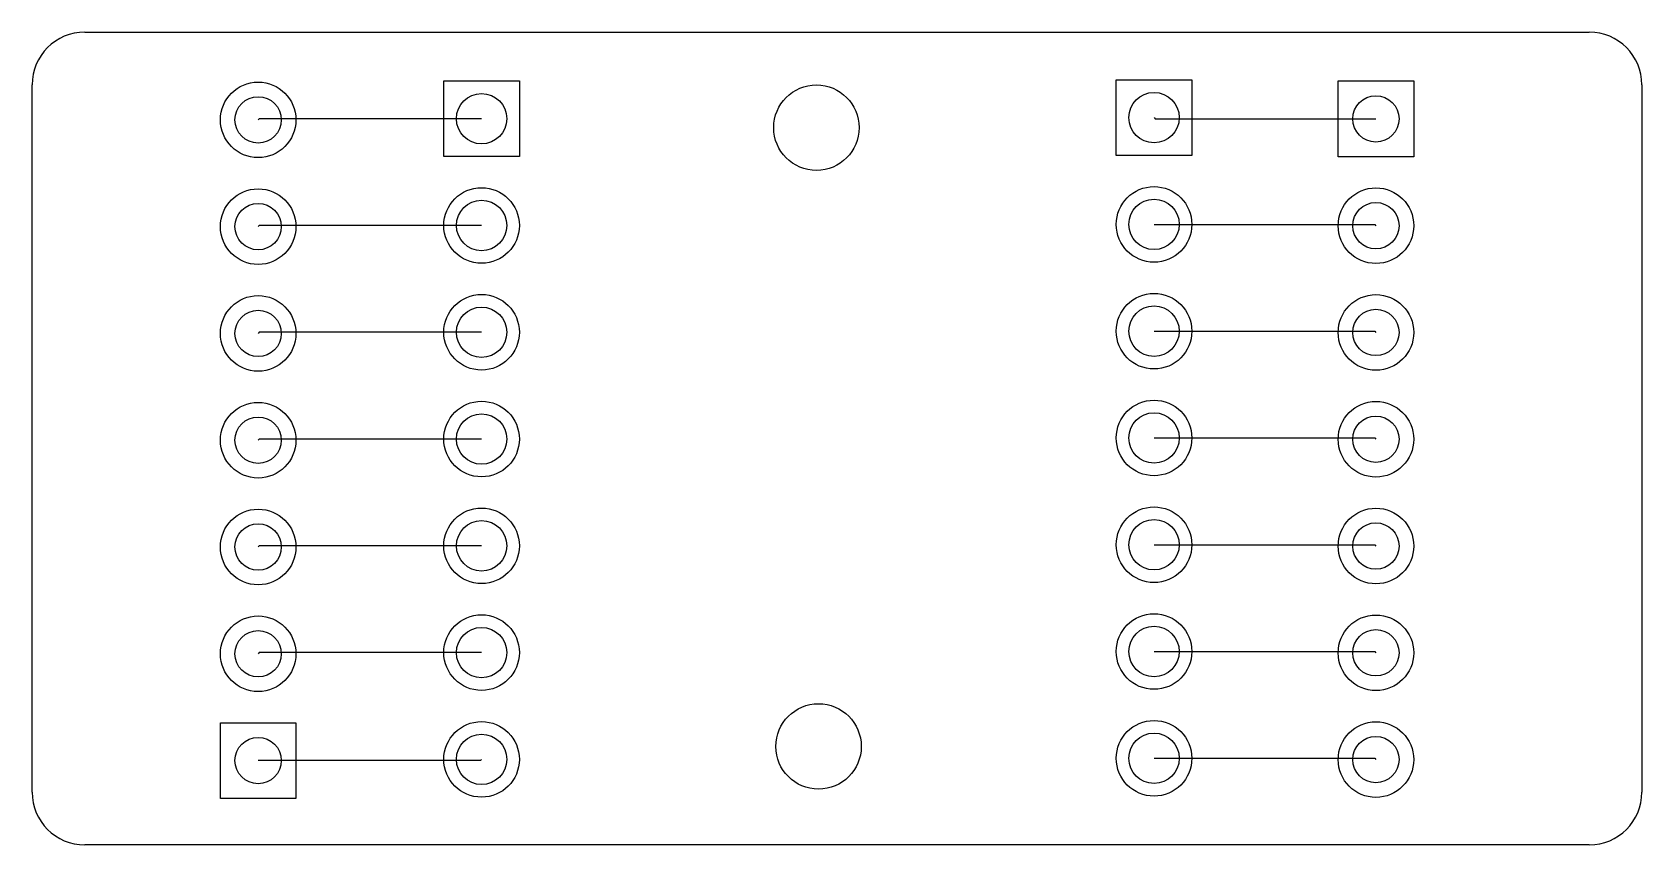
# Model space of a CAD drawing. Extents: x 120 to 1628, y 3067 to 3828.
import ezdxf

# ---------------------------------------------------------------- set-up
doc = ezdxf.new("R2010")
doc.units = 9

msp = doc.modelspace()

# ---------------------------------------------------------------- linework, layer by layer
for points in [[(169.2, 3828), (1578.8, 3828)], [(120, 3116.2), (120, 3778.8)], [(1628, 3778.8), (1628, 3116.2)], [(541, 3747), (332.8, 3747), (331.7, 3745.9)], [(1171, 3748), (1172.2, 3746.8), (1378.9, 3746.8)], [(541, 3647), (332.8, 3647), (331.7, 3645.9)], [(1171, 3648), (1377.8, 3648), (1378.9, 3646.8)], [(541, 3547), (332.8, 3547), (331.7, 3545.9)], [(1171, 3548), (1377.8, 3548), (1378.9, 3546.8)], [(541, 3447), (332.8, 3447), (331.7, 3445.9)], [(1171, 3448), (1377.8, 3448), (1378.9, 3446.8)], [(1171, 3348), (1377.8, 3348), (1378.9, 3346.8)], [(541, 3347), (332.8, 3347), (331.7, 3345.9)], [(541, 3247), (332.8, 3247), (331.7, 3245.9)], [(1171, 3248), (1377.8, 3248), (1378.9, 3246.8)], [(541, 3147), (539.9, 3145.9), (331.7, 3145.9)], [(1171, 3148), (1377.8, 3148), (1378.9, 3146.8)], [(1578.8, 3067), (169.2, 3067)]]:
    msp.add_lwpolyline(points)
for points in [[(576.4, 3782.4), (576.4, 3711.6), (505.6, 3711.6), (505.6, 3782.4)], [(1206.4, 3783.4), (1206.4, 3712.6), (1135.6, 3712.6), (1135.6, 3783.4)], [(1414.4, 3782.3), (1414.4, 3711.4), (1343.5, 3711.4), (1343.5, 3782.3)], [(296.3, 3110.4), (296.3, 3181.3), (367.1, 3181.3), (367.1, 3110.4)]]:
    msp.add_lwpolyline(points, close=True)
for centre, radius in [((331.7, 3745.9), 35.4), ((541, 3747), 23.6), ((854.7, 3738.6), 40), ((1171, 3748), 23.6), ((331.7, 3745.9), 21.7), ((1378.9, 3746.8), 21.7), ((331.7, 3645.9), 35.4), ((541, 3647), 35.4), ((1171, 3648), 35.4), ((1378.9, 3646.8), 35.4), ((331.7, 3645.9), 21.7), ((541, 3647), 23.6), ((1171, 3648), 23.6), ((1378.9, 3646.8), 21.7), ((331.7, 3545.9), 35.4), ((541, 3547), 35.4), ((1171, 3548), 35.4), ((1378.9, 3546.8), 35.4), ((331.7, 3545.9), 21.7), ((541, 3547), 23.6), ((1171, 3548), 23.6), ((1378.9, 3546.8), 21.7), ((331.7, 3445.9), 35.4), ((541, 3447), 35.4), ((541, 3447), 23.6), ((1171, 3448), 35.4), ((1171, 3448), 23.6), ((1378.9, 3446.8), 35.4), ((1378.9, 3446.8), 21.7), ((331.7, 3445.9), 21.7), ((331.7, 3345.9), 35.4), ((541, 3347), 35.4), ((1171, 3348), 35.4), ((1378.9, 3346.8), 35.4), ((331.7, 3345.9), 21.7), ((541, 3347), 23.6), ((1171, 3348), 23.6), ((1378.9, 3346.8), 21.7), ((331.7, 3245.9), 35.4), ((541, 3247), 35.4), ((1171, 3248), 35.4), ((1378.9, 3246.8), 35.4), ((331.7, 3245.9), 21.7), ((541, 3247), 23.6), ((1171, 3248), 23.6), ((1378.9, 3246.8), 21.7), ((856.7, 3159.1), 40), ((541, 3147), 35.4), ((1171, 3148), 35.4), ((1378.9, 3146.8), 35.4), ((331.7, 3145.9), 21.7), ((541, 3147), 23.6), ((1171, 3148), 23.6), ((1378.9, 3146.8), 21.7)]:
    msp.add_circle(centre, radius)
for centre, start, end in [((169.2, 3778.8), 90, 179.9988), ((1578.8, 3778.8), 0.0012, 90), ((169.2, 3116.2), 180.0012, 270), ((1578.8, 3116.2), 270, 359.9988)]:
    msp.add_arc(centre, 49.2, start, end)

doc.saveas('drawing.dxf')
